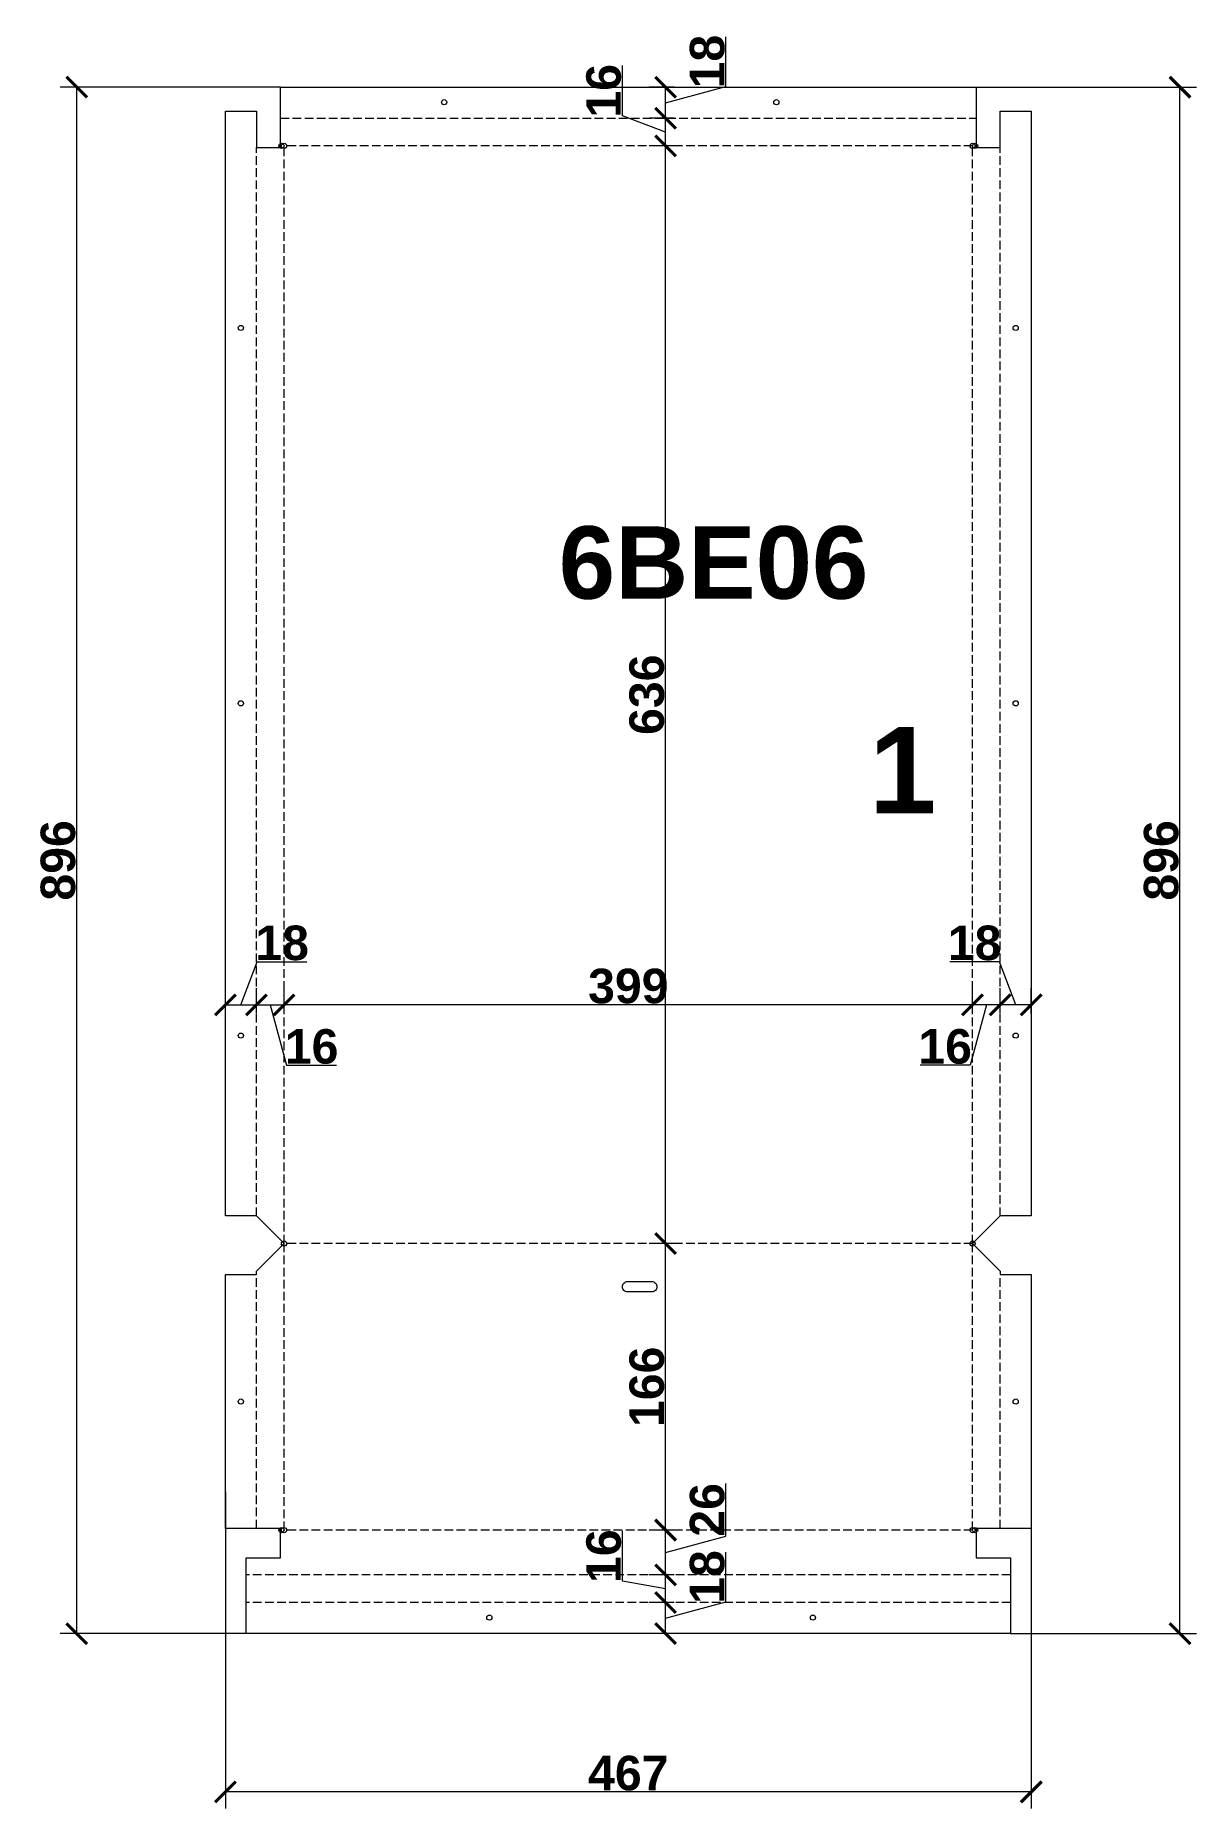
# Model space of a CAD drawing. Header units: millimetres. Extents: x -32485 to -31813, y 64860 to 65887.
import ezdxf
from ezdxf.enums import TextEntityAlignment as Align

# ---------------------------------------------------------------- set-up
doc = ezdxf.new("R2010")
doc.units = ezdxf.units.MM
doc.linetypes.add('CncKadLineStyle_Dot', pattern=[7, 5, -2, 0])
doc.linetypes.add('DASHED', pattern=[7, 5, -2, 0])
doc.layers.get('Defpoints').update_dxf_attribs({"color": 3, "lineweight": 0})
for name, color, linetype in [('KNA - BendingIN', 162, 'Continuous'), ('KNA - BendingOUT', 10, 'Continuous'), ('KNA - Contour', 7, 'Continuous'), ('KNA - Dimensions', 134, 'Continuous')]:
    doc.layers.add(name, color=color, linetype=linetype)
doc.layers.add('KNA - PanName', color=7, linetype='Continuous', plot=False)
doc.layers.add('KNA - PanQty', color=40, linetype='Continuous', lineweight=5, plot=False)
doc.styles.add('KNA', font='arialbd.ttf', dxfattribs={"height": 20})
doc.styles.add('MtXpl_ISOCPEUR', font='arialbd.ttf')
doc.dimstyles.new('1 к 30', dxfattribs={"dimscale": 25, "dimtxt": 20, "dimasz": 40, "dimexe": 32, "dimexo": 0, "dimgap": 2, "dimtad": 1, "dimdec": 0, "dimzin": 9, "dimtxsty": 'KNA', "dimblk": 'ARCHTICK', "dimcen": 5, "dimadec": 1, "dimazin": 0, "dimtfac": 1, "dimtdec": 0, "dimtmove": 1, "dimatfit": 3, "dimldrblk": 'OBLIQUE', "dimfxl": 1, "dimarcsym": 1})

# ---------------------------------------------------------------- blocks, each defined once
blk = doc.blocks.new('_ArchTick')
at = {"color": 0, "linetype": 'ByBlock', "const_width": 0.15}
blk.add_lwpolyline([(-0.5, -0.5), (0.5, 0.5)], dxfattribs=at)
blk = doc.blocks.new('*D16')
at = {"layer": 'Defpoints', "color": 0, "transparency": 16777216}
for p in [(-32461.5, 65857.4), (-32343.4, 65857.4), (-32363.4, 64961.4)]:
    blk.add_point(p, dxfattribs=at)
at = {"layer": 'KNA - Dimensions', "color": 0, "lineweight": -2, "transparency": 16777216}
for p, q in [((-32343.4, 65857.4), (-32471.1, 65857.4)), ((-32461.5, 64961.4), (-32461.5, 65857.4)), ((-32363.4, 64961.4), (-32471.1, 64961.4))]:
    blk.add_line(p, q, dxfattribs=at)
at = {"layer": 'KNA - Dimensions', "color": 0, "lineweight": -2, "transparency": 16777216, "xscale": 12, "yscale": 12, "zscale": 12}
for p, rotation in [((-32461.5, 65857.4), 90), ((-32461.5, 64961.4), 270)]:
    blk.add_blockref('_ArchTick', p, dxfattribs=dict(at, rotation=rotation))
at = {"layer": 'KNA - Dimensions', "color": 0, "transparency": 16777216, "insert": (-32472.3, 65409.4), "char_height": 20, "attachment_point": 5, "rotation": 90, "style": 'KNA'}
blk.add_mtext('896', dxfattribs=at)
blk = doc.blocks.new('_Oblique')
at = {"color": 0, "linetype": 'ByBlock', "lineweight": -2}
blk.add_line((-0.5, -0.5), (0.5, 0.5), dxfattribs=at)
blk = doc.blocks.new('*D15')
at = {"layer": 'Defpoints', "color": 0, "transparency": 16777216}
for p in [(-32120.3, 65857.4), (-32115.3, 65857.4), (-32115.3, 65839.4)]:
    blk.add_point(p, dxfattribs=at)
at = {"layer": 'KNA - Dimensions', "color": 0, "lineweight": -2, "transparency": 16777216}
for p, q in [((-32085.3, 65857.8), (-32085.3, 65886.6)), ((-32115.3, 65857.4), (-32129.9, 65857.4)), ((-32120.3, 65848.4), (-32085.3, 65857.8)), ((-32120.3, 65839.4), (-32120.3, 65857.4)), ((-32115.3, 65839.4), (-32129.9, 65839.4))]:
    blk.add_line(p, q, dxfattribs=at)
at = {"layer": 'KNA - Dimensions', "color": 0, "lineweight": -2, "transparency": 16777216, "xscale": 12, "yscale": 12, "zscale": 12}
for p, rotation in [((-32120.3, 65857.4), 90), ((-32120.3, 65839.4), 270)]:
    blk.add_blockref('_ArchTick', p, dxfattribs=dict(at, rotation=rotation))
at = {"layer": 'KNA - Dimensions', "color": 0, "transparency": 16777216, "insert": (-32096.1, 65872.2), "char_height": 20, "attachment_point": 5, "rotation": 90, "style": 'KNA'}
blk.add_mtext('18', dxfattribs=at)
blk = doc.blocks.new('*D14')
at = {"layer": 'Defpoints', "color": 0, "transparency": 16777216}
for p in [(-32120.3, 65839.4), (-32115.3, 65839.4), (-32115.3, 65823.4)]:
    blk.add_point(p, dxfattribs=at)
at = {"layer": 'KNA - Dimensions', "color": 0, "lineweight": -2, "transparency": 16777216}
for p, q in [((-32145.3, 65840.8), (-32145.3, 65869.9)), ((-32120.3, 65831.4), (-32145.3, 65840.8)), ((-32115.3, 65839.4), (-32129.9, 65839.4)), ((-32120.3, 65823.4), (-32120.3, 65839.4)), ((-32115.3, 65823.4), (-32129.9, 65823.4))]:
    blk.add_line(p, q, dxfattribs=at)
at = {"layer": 'KNA - Dimensions', "color": 0, "lineweight": -2, "transparency": 16777216, "xscale": 12, "yscale": 12, "zscale": 12}
for p, rotation in [((-32120.3, 65839.4), 90), ((-32120.3, 65823.4), 270)]:
    blk.add_blockref('_ArchTick', p, dxfattribs=dict(at, rotation=rotation))
at = {"layer": 'KNA - Dimensions', "color": 0, "transparency": 16777216, "insert": (-32156.1, 65855.3), "char_height": 20, "attachment_point": 5, "rotation": 90, "style": 'KNA'}
blk.add_mtext('16', dxfattribs=at)
blk = doc.blocks.new('*D13')
at = {"layer": 'Defpoints', "color": 0, "transparency": 16777216}
for p in [(-32120.3, 65823.4), (-32115.3, 65823.4), (-32115.3, 65187.4)]:
    blk.add_point(p, dxfattribs=at)
at = {"layer": 'KNA - Dimensions', "color": 0, "lineweight": -2, "transparency": 16777216}
for p, q in [((-32115.3, 65823.4), (-32129.9, 65823.4)), ((-32120.3, 65187.4), (-32120.3, 65823.4)), ((-32115.3, 65187.4), (-32129.9, 65187.4))]:
    blk.add_line(p, q, dxfattribs=at)
at = {"layer": 'KNA - Dimensions', "color": 0, "lineweight": -2, "transparency": 16777216, "xscale": 12, "yscale": 12, "zscale": 12}
for p, rotation in [((-32120.3, 65823.4), 90), ((-32120.3, 65187.4), 270)]:
    blk.add_blockref('_ArchTick', p, dxfattribs=dict(at, rotation=rotation))
at = {"layer": 'KNA - Dimensions', "color": 0, "transparency": 16777216, "insert": (-32131.1, 65505.4), "char_height": 20, "attachment_point": 5, "rotation": 90, "style": 'KNA'}
blk.add_mtext('636', dxfattribs=at)
blk = doc.blocks.new('*D12')
at = {"layer": 'Defpoints', "color": 0, "transparency": 16777216}
for p in [(-32120.3, 65187.4), (-32115.3, 65187.4), (-32115.3, 65021.4)]:
    blk.add_point(p, dxfattribs=at)
at = {"layer": 'KNA - Dimensions', "color": 0, "lineweight": -2, "transparency": 16777216}
for p, q in [((-32115.3, 65187.4), (-32129.9, 65187.4)), ((-32120.3, 65021.4), (-32120.3, 65187.4)), ((-32115.3, 65021.4), (-32129.9, 65021.4))]:
    blk.add_line(p, q, dxfattribs=at)
at = {"layer": 'KNA - Dimensions', "color": 0, "lineweight": -2, "transparency": 16777216, "xscale": 12, "yscale": 12, "zscale": 12}
for p, rotation in [((-32120.3, 65187.4), 90), ((-32120.3, 65021.4), 270)]:
    blk.add_blockref('_ArchTick', p, dxfattribs=dict(at, rotation=rotation))
at = {"layer": 'KNA - Dimensions', "color": 0, "transparency": 16777216, "insert": (-32131.1, 65104.4), "char_height": 20, "attachment_point": 5, "rotation": 90, "style": 'KNA'}
blk.add_mtext('166', dxfattribs=at)
blk = doc.blocks.new('*D11')
at = {"layer": 'Defpoints', "color": 0, "transparency": 16777216}
for p in [(-32120.3, 65021.4), (-32115.3, 65021.4), (-32115.3, 64995.4)]:
    blk.add_point(p, dxfattribs=at)
at = {"layer": 'KNA - Dimensions', "color": 0, "lineweight": -2, "transparency": 16777216}
for p, q in [((-32085.3, 65017.8), (-32085.3, 65048.4)), ((-32115.3, 65021.4), (-32129.9, 65021.4)), ((-32120.3, 64995.4), (-32120.3, 65021.4)), ((-32120.3, 65008.4), (-32085.3, 65017.8)), ((-32115.3, 64995.4), (-32129.9, 64995.4))]:
    blk.add_line(p, q, dxfattribs=at)
at = {"layer": 'KNA - Dimensions', "color": 0, "lineweight": -2, "transparency": 16777216, "xscale": 12, "yscale": 12, "zscale": 12}
for p, rotation in [((-32120.3, 65021.4), 90), ((-32120.3, 64995.4), 270)]:
    blk.add_blockref('_ArchTick', p, dxfattribs=dict(at, rotation=rotation))
at = {"layer": 'KNA - Dimensions', "color": 0, "transparency": 16777216, "insert": (-32096.1, 65033.1), "char_height": 20, "attachment_point": 5, "rotation": 90, "style": 'KNA'}
blk.add_mtext('26', dxfattribs=at)
blk = doc.blocks.new('*D10')
at = {"layer": 'Defpoints', "color": 0, "transparency": 16777216}
for p in [(-32120.3, 64995.4), (-32115.3, 64995.4), (-32115.3, 64979.4)]:
    blk.add_point(p, dxfattribs=at)
at = {"layer": 'KNA - Dimensions', "color": 0, "lineweight": -2, "transparency": 16777216}
for p, q in [((-32145.3, 64991.8), (-32145.3, 65020.9)), ((-32120.3, 64987.4), (-32145.3, 64991.8)), ((-32115.3, 64995.4), (-32129.9, 64995.4)), ((-32120.3, 64979.4), (-32120.3, 64995.4)), ((-32115.3, 64979.4), (-32129.9, 64979.4))]:
    blk.add_line(p, q, dxfattribs=at)
at = {"layer": 'KNA - Dimensions', "color": 0, "lineweight": -2, "transparency": 16777216, "xscale": 12, "yscale": 12, "zscale": 12}
for p, rotation in [((-32120.3, 64995.4), 90), ((-32120.3, 64979.4), 270)]:
    blk.add_blockref('_ArchTick', p, dxfattribs=dict(at, rotation=rotation))
at = {"layer": 'KNA - Dimensions', "color": 0, "transparency": 16777216, "insert": (-32156.1, 65006.3), "char_height": 20, "attachment_point": 5, "rotation": 90, "style": 'KNA'}
blk.add_mtext('16', dxfattribs=at)
blk = doc.blocks.new('*D9')
at = {"layer": 'Defpoints', "color": 0, "transparency": 16777216}
for p in [(-32120.3, 64979.4), (-32115.3, 64979.4), (-32115.3, 64961.4)]:
    blk.add_point(p, dxfattribs=at)
at = {"layer": 'KNA - Dimensions', "color": 0, "lineweight": -2, "transparency": 16777216}
for p, q in [((-32085.3, 64979.8), (-32085.3, 65008.6)), ((-32115.3, 64979.4), (-32129.9, 64979.4)), ((-32120.3, 64970.4), (-32085.3, 64979.8)), ((-32120.3, 64961.4), (-32120.3, 64979.4)), ((-32115.3, 64961.4), (-32129.9, 64961.4))]:
    blk.add_line(p, q, dxfattribs=at)
at = {"layer": 'KNA - Dimensions', "color": 0, "lineweight": -2, "transparency": 16777216, "xscale": 12, "yscale": 12, "zscale": 12}
for p, rotation in [((-32120.3, 64979.4), 90), ((-32120.3, 64961.4), 270)]:
    blk.add_blockref('_ArchTick', p, dxfattribs=dict(at, rotation=rotation))
at = {"layer": 'KNA - Dimensions', "color": 0, "transparency": 16777216, "insert": (-32096.1, 64994.2), "char_height": 20, "attachment_point": 5, "rotation": 90, "style": 'KNA'}
blk.add_mtext('18', dxfattribs=at)
blk = doc.blocks.new('*D8')
at = {"layer": 'Defpoints', "color": 0, "transparency": 16777216}
for p in [(-32341.4, 65325.7), (-32357.4, 65320.7), (-32341.4, 65320.7)]:
    blk.add_point(p, dxfattribs=at)
at = {"layer": 'KNA - Dimensions', "color": 0, "lineweight": -2, "transparency": 16777216}
for p, q in [((-32357.4, 65320.7), (-32357.4, 65335.3)), ((-32341.4, 65320.7), (-32341.4, 65335.3)), ((-32357.4, 65325.7), (-32341.4, 65325.7)), ((-32349.4, 65325.7), (-32340, 65290.7)), ((-32340, 65290.7), (-32310.9, 65290.7))]:
    blk.add_line(p, q, dxfattribs=at)
at = {"layer": 'KNA - Dimensions', "color": 0, "lineweight": -2, "transparency": 16777216, "xscale": 12, "yscale": 12, "zscale": 12, "rotation": 180}
blk.add_blockref('_ArchTick', (-32357.4, 65325.7), dxfattribs=at)
at = {"layer": 'KNA - Dimensions', "color": 0, "lineweight": -2, "transparency": 16777216, "xscale": 12, "yscale": 12, "zscale": 12}
blk.add_blockref('_ArchTick', (-32341.4, 65325.7), dxfattribs=at)
at = {"layer": 'KNA - Dimensions', "color": 0, "transparency": 16777216, "insert": (-32325.4, 65301.5), "char_height": 20, "attachment_point": 5, "style": 'KNA'}
blk.add_mtext('16', dxfattribs=at)
blk = doc.blocks.new('*D7')
at = {"layer": 'Defpoints', "color": 0, "transparency": 16777216}
for p in [(-32357.4, 65325.7), (-32375.4, 65320.7), (-32357.4, 65320.7)]:
    blk.add_point(p, dxfattribs=at)
at = {"layer": 'KNA - Dimensions', "color": 0, "lineweight": -2, "transparency": 16777216}
for p, q in [((-32366.4, 65325.7), (-32357, 65350.7)), ((-32357, 65350.7), (-32328.1, 65350.7)), ((-32375.4, 65320.7), (-32375.4, 65335.3)), ((-32357.4, 65320.7), (-32357.4, 65335.3)), ((-32375.4, 65325.7), (-32357.4, 65325.7))]:
    blk.add_line(p, q, dxfattribs=at)
at = {"layer": 'KNA - Dimensions', "color": 0, "lineweight": -2, "transparency": 16777216, "xscale": 12, "yscale": 12, "zscale": 12, "rotation": 180}
blk.add_blockref('_ArchTick', (-32375.4, 65325.7), dxfattribs=at)
at = {"layer": 'KNA - Dimensions', "color": 0, "lineweight": -2, "transparency": 16777216, "xscale": 12, "yscale": 12, "zscale": 12}
blk.add_blockref('_ArchTick', (-32357.4, 65325.7), dxfattribs=at)
at = {"layer": 'KNA - Dimensions', "color": 0, "transparency": 16777216, "insert": (-32342.5, 65361.5), "char_height": 20, "attachment_point": 5, "style": 'KNA'}
blk.add_mtext('18', dxfattribs=at)
blk = doc.blocks.new('*D6')
at = {"layer": 'Defpoints', "color": 0, "transparency": 16777216}
for p in [(-32375.4, 65043.5), (-31908.4, 65022.4), (-32375.4, 64869.7)]:
    blk.add_point(p, dxfattribs=at)
at = {"layer": 'KNA - Dimensions', "color": 0, "lineweight": -2, "transparency": 16777216}
for p, q in [((-32375.4, 65043.5), (-32375.4, 64860.1)), ((-31908.4, 65022.4), (-31908.4, 64860.1)), ((-31908.4, 64869.7), (-32375.4, 64869.7))]:
    blk.add_line(p, q, dxfattribs=at)
at = {"layer": 'KNA - Dimensions', "color": 0, "lineweight": -2, "transparency": 16777216, "xscale": 12, "yscale": 12, "zscale": 12, "rotation": 180}
blk.add_blockref('_ArchTick', (-32375.4, 64869.7), dxfattribs=at)
at = {"layer": 'KNA - Dimensions', "color": 0, "lineweight": -2, "transparency": 16777216, "xscale": 12, "yscale": 12, "zscale": 12}
blk.add_blockref('_ArchTick', (-31908.4, 64869.7), dxfattribs=at)
at = {"layer": 'KNA - Dimensions', "color": 0, "transparency": 16777216, "insert": (-32141.9, 64880.5), "char_height": 20, "attachment_point": 5, "style": 'KNA'}
blk.add_mtext('467', dxfattribs=at)
blk = doc.blocks.new('*D5')
at = {"layer": 'Defpoints', "color": 0, "transparency": 16777216}
for p in [(-31940.4, 65857.4), (-31822.2, 65857.4), (-31920.4, 64961.4)]:
    blk.add_point(p, dxfattribs=at)
at = {"layer": 'KNA - Dimensions', "color": 0, "lineweight": -2, "transparency": 16777216}
for p, q in [((-31940.4, 65857.4), (-31812.6, 65857.4)), ((-31822.2, 64961.4), (-31822.2, 65857.4)), ((-31920.4, 64961.4), (-31812.6, 64961.4))]:
    blk.add_line(p, q, dxfattribs=at)
at = {"layer": 'KNA - Dimensions', "color": 0, "lineweight": -2, "transparency": 16777216, "xscale": 12, "yscale": 12, "zscale": 12}
for p, rotation in [((-31822.2, 65857.4), 90), ((-31822.2, 64961.4), 270)]:
    blk.add_blockref('_ArchTick', p, dxfattribs=dict(at, rotation=rotation))
at = {"layer": 'KNA - Dimensions', "color": 0, "transparency": 16777216, "insert": (-31833, 65409.4), "char_height": 20, "attachment_point": 5, "rotation": 90, "style": 'KNA'}
blk.add_mtext('896', dxfattribs=at)
blk = doc.blocks.new('*D4')
at = {"layer": 'Defpoints', "color": 0, "transparency": 16777216}
for p in [(-32341.4, 65325.7), (-32341.4, 65320.7), (-31942.4, 65320.7)]:
    blk.add_point(p, dxfattribs=at)
at = {"layer": 'KNA - Dimensions', "color": 0, "lineweight": -2, "transparency": 16777216}
for p, q in [((-32341.4, 65320.7), (-32341.4, 65335.3)), ((-31942.4, 65320.7), (-31942.4, 65335.3)), ((-31942.4, 65325.7), (-32341.4, 65325.7))]:
    blk.add_line(p, q, dxfattribs=at)
at = {"layer": 'KNA - Dimensions', "color": 0, "lineweight": -2, "transparency": 16777216, "xscale": 12, "yscale": 12, "zscale": 12, "rotation": 180}
blk.add_blockref('_ArchTick', (-32341.4, 65325.7), dxfattribs=at)
at = {"layer": 'KNA - Dimensions', "color": 0, "lineweight": -2, "transparency": 16777216, "xscale": 12, "yscale": 12, "zscale": 12}
blk.add_blockref('_ArchTick', (-31942.4, 65325.7), dxfattribs=at)
at = {"layer": 'KNA - Dimensions', "color": 0, "transparency": 16777216, "insert": (-32141.9, 65336.5), "char_height": 20, "attachment_point": 5, "style": 'KNA'}
blk.add_mtext('399', dxfattribs=at)
blk = doc.blocks.new('*D3')
at = {"layer": 'Defpoints', "color": 0, "transparency": 16777216}
for p in [(-31942.4, 65325.7), (-31942.4, 65320.7), (-31926.4, 65320.7)]:
    blk.add_point(p, dxfattribs=at)
at = {"layer": 'KNA - Dimensions', "color": 0, "lineweight": -2, "transparency": 16777216}
for p, q in [((-31942.4, 65320.7), (-31942.4, 65335.3)), ((-31926.4, 65320.7), (-31926.4, 65335.3)), ((-31934.4, 65325.7), (-31943.8, 65290.7)), ((-31926.4, 65325.7), (-31942.4, 65325.7)), ((-31943.8, 65290.7), (-31972.8, 65290.7))]:
    blk.add_line(p, q, dxfattribs=at)
at = {"layer": 'KNA - Dimensions', "color": 0, "lineweight": -2, "transparency": 16777216, "xscale": 12, "yscale": 12, "zscale": 12, "rotation": 180}
blk.add_blockref('_ArchTick', (-31942.4, 65325.7), dxfattribs=at)
at = {"layer": 'KNA - Dimensions', "color": 0, "lineweight": -2, "transparency": 16777216, "xscale": 12, "yscale": 12, "zscale": 12}
blk.add_blockref('_ArchTick', (-31926.4, 65325.7), dxfattribs=at)
at = {"layer": 'KNA - Dimensions', "color": 0, "transparency": 16777216, "insert": (-31958.3, 65301.5), "char_height": 20, "attachment_point": 5, "style": 'KNA'}
blk.add_mtext('16', dxfattribs=at)
blk = doc.blocks.new('*D2')
at = {"layer": 'Defpoints', "color": 0, "transparency": 16777216}
for p in [(-31926.4, 65325.7), (-31926.4, 65320.7), (-31908.4, 65320.7)]:
    blk.add_point(p, dxfattribs=at)
at = {"layer": 'KNA - Dimensions', "color": 0, "lineweight": -2, "transparency": 16777216}
for p, q in [((-31926.8, 65350.7), (-31955.6, 65350.7)), ((-31917.4, 65325.7), (-31926.8, 65350.7)), ((-31926.4, 65320.7), (-31926.4, 65335.3)), ((-31908.4, 65320.7), (-31908.4, 65335.3)), ((-31908.4, 65325.7), (-31926.4, 65325.7))]:
    blk.add_line(p, q, dxfattribs=at)
at = {"layer": 'KNA - Dimensions', "color": 0, "lineweight": -2, "transparency": 16777216, "xscale": 12, "yscale": 12, "zscale": 12, "rotation": 180}
blk.add_blockref('_ArchTick', (-31926.4, 65325.7), dxfattribs=at)
at = {"layer": 'KNA - Dimensions', "color": 0, "lineweight": -2, "transparency": 16777216, "xscale": 12, "yscale": 12, "zscale": 12}
blk.add_blockref('_ArchTick', (-31908.4, 65325.7), dxfattribs=at)
at = {"layer": 'KNA - Dimensions', "color": 0, "transparency": 16777216, "insert": (-31941.2, 65361.5), "char_height": 20, "attachment_point": 5, "style": 'KNA'}
blk.add_mtext('18', dxfattribs=at)

msp = doc.modelspace()

# ---------------------------------------------------------------- linework, layer by layer
at = {"layer": 'KNA - BendingIN', "linetype": 'DASHED'}
for p, q in [((-32341.4, 65187.4), (-32341.4, 65823.4)), ((-31942.4, 65187.4), (-31942.4, 65823.4)), ((-32341.4, 65021.4), (-32341.4, 65187.4)), ((-31942.4, 65021.4), (-31942.4, 65187.4))]:
    msp.add_line(p, q, dxfattribs=at)
for points in [[(-31942.4, 65823.4), (-32341.4, 65823.4)], [(-31942.4, 65187.4), (-32341.4, 65187.4)], [(-31942.4, 65021.4), (-32341.4, 65021.4)], [(-31920.4, 64995.4), (-32363.4, 64995.4)]]:
    msp.add_lwpolyline(points, dxfattribs=at)
at = {"layer": 'KNA - BendingOUT', "linetype": 'CncKadLineStyle_Dot'}
for p, q in [((-32357.4, 65203.4), (-32357.4, 65822.4)), ((-31926.4, 65203.4), (-31926.4, 65822.4)), ((-32357.4, 65022.4), (-32357.4, 65169.4)), ((-31926.4, 65022.4), (-31926.4, 65169.4))]:
    msp.add_line(p, q, dxfattribs=at)
msp.add_lwpolyline([(-32343.4, 65839.4), (-31940.4, 65839.4)], dxfattribs=at)
at = {"layer": 'KNA - BendingOUT', "linetype": 'DASHED'}
msp.add_lwpolyline([(-31920.4, 64979.4), (-32363.4, 64979.4)], dxfattribs=at)
at = {"layer": 'KNA - Contour'}
msp.add_lwpolyline([(-31940.4, 65857.4), (-31940.4, 65822.4), (-31926.4, 65822.4), (-31926.4, 65843.4), (-31908.4, 65843.4), (-31908.4, 65203.4), (-31926.4, 65203.4), (-31942.4, 65187.4), (-31926.4, 65171.4), (-31926.4, 65169.4), (-31908.4, 65169.4), (-31908.4, 65022.4), (-31926.4, 65022.4), (-31926.4, 65022.4), (-31940.4, 65022.4), (-31940.4, 65005.4), (-31920.4, 65005.4), (-31920.4, 64961.4), (-32363.4, 64961.4), (-32363.4, 65005.4), (-32343.4, 65005.4), (-32343.4, 65022.4), (-32357.4, 65022.4), (-32357.4, 65022.4), (-32375.4, 65022.4), (-32375.4, 65169.4), (-32357.4, 65169.4), (-32357.4, 65171.4), (-32341.4, 65187.4), (-32357.4, 65203.4), (-32375.4, 65203.4), (-32375.4, 65843.4), (-32357.4, 65843.4), (-32357.4, 65822.4), (-32343.4, 65822.4), (-32343.4, 65857.4)], close=True, dxfattribs=at)
msp.add_lwpolyline([(-32142.3, 65165.4), (-32128.3, 65165.4, -0.414214), (-32125.3, 65162.4, -0.414214), (-32128.3, 65159.4), (-32142.3, 65159.4, -0.414214), (-32145.3, 65162.4, -0.414214)], format="xyb", close=True, dxfattribs=at)
for centre in [(-32248.6, 65848.7), (-32056.1, 65848.7), (-32342.9, 65823.4), (-32341.4, 65823.4), (-31942.4, 65823.4), (-31940.9, 65823.4), (-32366.4, 65717.9), (-31917.4, 65717.9), (-32366.4, 65500.4), (-31917.4, 65500.4), (-32366.4, 65307.9), (-31917.4, 65307.9), (-32341.4, 65187.4), (-31942.4, 65187.4), (-32366.4, 65095.9), (-31917.4, 65095.9), (-32342.9, 65021.4), (-32341.4, 65021.4), (-31942.4, 65021.4), (-31940.9, 65021.4), (-32222.4, 64970.7), (-32034.9, 64970.7)]:
    msp.add_circle(centre, 1.5, dxfattribs=at)

# ---------------------------------------------------------------- texts
at = {"layer": 'KNA - PanName', "color": 84, "style": 'MtXpl_ISOCPEUR'}
msp.add_text('6BE06', height=42, dxfattribs=at).set_placement((-32092.5, 65582), align=Align.MIDDLE_CENTER)
at = {"layer": 'KNA - PanQty', "style": 'MtXpl_ISOCPEUR'}
msp.add_text('1', height=50, dxfattribs=at).set_placement((-31982.9, 65461.6), align=Align.MIDDLE_CENTER)

# ---------------------------------------------------------------- dimensions: what is measured, and where the dimension line sits
at = {"layer": 'KNA - Dimensions'}
for base, p1, p2, angle, picture, middle in [((-32120.3, 65857.4), (-32115.3, 65839.4), (-32115.3, 65857.4), 90, '*D15', (-32085.3, 65858.4)), ((-32120.3, 65839.4), (-32115.3, 65823.4), (-32115.3, 65839.4), 90, '*D14', (-32145.3, 65841.4)), ((-31926.4, 65325.7), (-31908.4, 65320.7), (-31926.4, 65320.7), 180, '*D2', (-31927.4, 65350.7)), ((-31942.4, 65325.7), (-31926.4, 65320.7), (-31942.4, 65320.7), 180, '*D3', (-31944.4, 65290.7)), ((-32120.3, 65021.4), (-32115.3, 64995.4), (-32115.3, 65021.4), 90, '*D11', (-32085.3, 65018.4)), ((-32120.3, 64995.4), (-32115.3, 64979.4), (-32115.3, 64995.4), 90, '*D10', (-32145.3, 64992.4)), ((-32120.3, 64979.4), (-32115.3, 64961.4), (-32115.3, 64979.4), 90, '*D9', (-32085.3, 64980.4))]:
    dim = msp.add_linear_dim(base=base, p1=p1, p2=p2, angle=angle, dimstyle='1 к 30', override={"dimscale": 0.3, "dimdec": 0, "dimtxsty": 'KNA', "dimadec": 1}, dxfattribs=at)
    dim.commit()
    dim.dimension.update_dxf_attribs({"geometry": picture, "text_midpoint": middle, "dimtype": 128})
for base, p1, p2, angle, override, picture, middle in [((-32461.5, 65857.4), (-32363.4, 64961.4), (-32343.4, 65857.4), 90, {"dimscale": 0.3, "dimdec": 0, "dimtxsty": 'KNA', "dimadec": 1}, '*D16', (-32472.3, 65409.4)), ((-31822.2, 65857.4), (-31920.4, 64961.4), (-31940.4, 65857.4), 90, {"dimscale": 0.3, "dimdec": 0, "dimtxsty": 'KNA', "dimadec": 1}, '*D5', (-31833, 65409.4)), ((-32120.3, 65823.4), (-32115.3, 65187.4), (-32115.3, 65823.4), 90, {"dimscale": 0.3, "dimdec": 0, "dimtxsty": 'KNA', "dimadec": 1}, '*D13', (-32131.1, 65505.4)), ((-32341.4, 65325.7), (-31942.4, 65320.7), (-32341.4, 65320.7), 180, {"dimscale": 0.3, "dimdec": 0, "dimtxsty": 'KNA', "dimadec": 1}, '*D4', (-32141.9, 65336.5)), ((-32120.3, 65187.4), (-32115.3, 65021.4), (-32115.3, 65187.4), 90, {"dimscale": 0.3, "dimdec": 0, "dimtxsty": 'KNA', "dimadec": 1}, '*D12', (-32131.1, 65104.4)), ((-32375.4, 64869.7), (-31908.4, 65022.4), (-32375.4, 65043.5), 180, {"dimscale": 0.3}, '*D6', (-32141.9, 64880.5))]:
    dim = msp.add_linear_dim(base=base, p1=p1, p2=p2, angle=angle, dimstyle='1 к 30', override=override, dxfattribs=at)
    dim.commit()
    dim.dimension.update_dxf_attribs({"geometry": picture, "text_midpoint": middle})
for base, p1, p2, picture, middle in [((-32357.4, 65325.7), (-32375.4, 65320.7), (-32357.4, 65320.7), '*D7', (-32356.4, 65350.7)), ((-32341.4, 65325.7), (-32357.4, 65320.7), (-32341.4, 65320.7), '*D8', (-32339.4, 65290.7))]:
    dim = msp.add_linear_dim(base=base, p1=p1, p2=p2, dimstyle='1 к 30', override={"dimscale": 0.3, "dimdec": 0, "dimtxsty": 'KNA', "dimadec": 1}, dxfattribs=at)
    dim.commit()
    dim.dimension.update_dxf_attribs({"geometry": picture, "text_midpoint": middle, "dimtype": 128})

doc.saveas('drawing.dxf')
